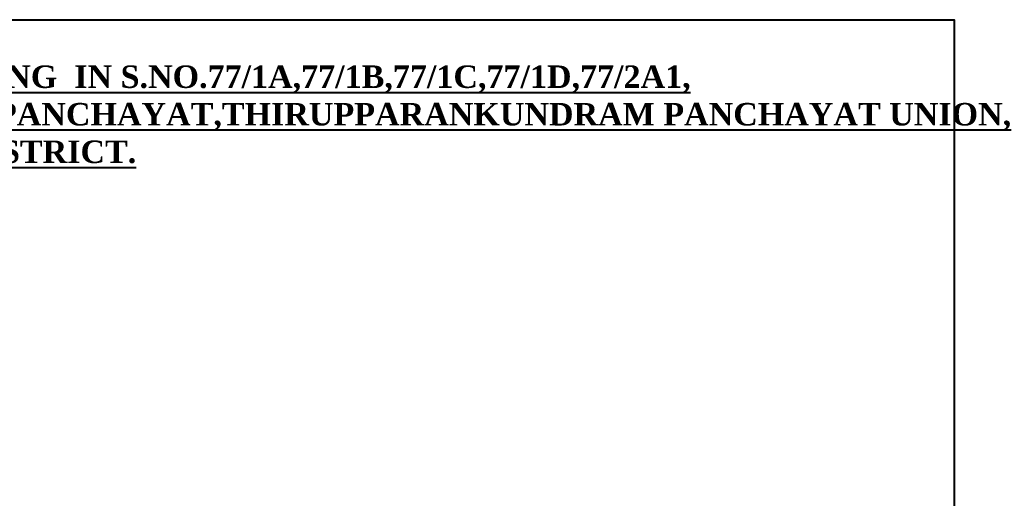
# Model space of a CAD drawing. Header units: metres. Extents: x 1422408 to 2565053, y 3723 to 80428.
# Drawn here: x 2267859.85 to 2267895.06, y 4234.2 to 4251.2 of the extents above; entities that cross this region are included whole.
import ezdxf

# ---------------------------------------------------------------- set-up
doc = ezdxf.new("R2010")
doc.units = ezdxf.units.M
doc.header["$LTSCALE"] = 3.5
doc.header["$MEASUREMENT"] = 0
doc.layers.get('0').update_dxf_attribs({"linetype": 'CONTINUOUS'})
doc.styles.add('thin2', font='arial.ttf', dxfattribs={"height": 0.3})

msp = doc.modelspace()

# ---------------------------------------------------------------- linework, layer by layer
at = {"color": 1, "ltscale": 0.05}
msp.add_lwpolyline([(2267801.57287, 4251.19736), (2267893.03678, 4251.19736), (2267893.03678, 4169.5037), (2267801.57287, 4169.5037)], close=True, dxfattribs=at)

# ---------------------------------------------------------------- texts
at = {"insert": (2267737.71981, 4249.5769), "char_height": 0.80023424, "attachment_point": 1, "style": 'thin2'}
msp.add_mtext_dynamic_manual_height_columns('\\A1;{\\fTimes New Roman|b1|i0|c0|p18;\\W9.98225;\\L                          \\W1;PLAN SHOWING THE PROPOSED CONSTRUCTION OF INDUSRIAL BUILDING  IN S.NO.77/1A,77/1B,77/1C,77/1D,77/2A1,\\P\\W9.64769;                       \\W1;77/2A2,80/2A,80/3A,81/1A,81/1B,82/4A,84/1B,89/6,89/7,AT KUSAVAPATTI VILLAGE,VIRATHANUR PANCHAYAT,THIRUPPARANKUNDRAM PANCHAYAT UNION,\\P\\W9.84015;                                 \\W1;MADURAI SOUTH TALUK,MADURAI  DISTRICT.}', width=219.7553608, gutter_width=2.5, heights=[473.14022], dxfattribs=at)

doc.saveas('drawing.dxf')
